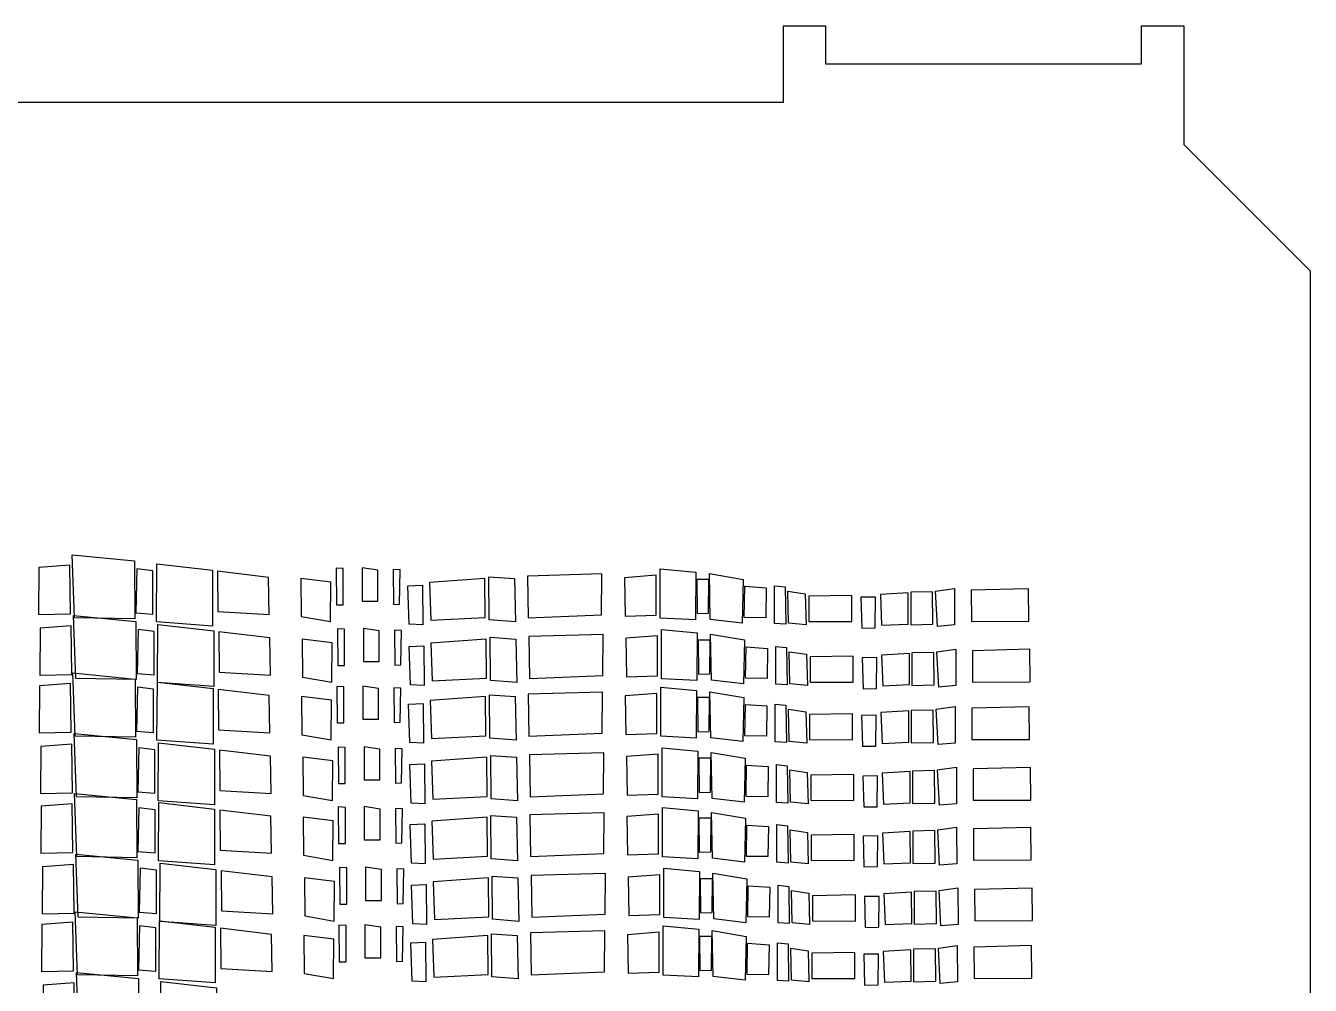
# Model space of a CAD drawing. Extents: x 1 to 156, y 0 to 242.
# Drawn here: x 75.2 to 155.9, y 182.2 to 242.4 of the extents above; entities that cross this region are included whole.
import ezdxf

# ---------------------------------------------------------------- set-up
doc = ezdxf.new("R2010")
doc.units = 0
doc.layers.get('0').update_dxf_attribs({"linetype": 'CONTINUOUS'})

msp = doc.modelspace()

# ---------------------------------------------------------------- linework, layer by layer
at = {"color": 7}
msp.add_lwpolyline([(0.657896, 2.400009), (0.657896, 227.00637), (8.592498, 234.941014), (8.592498, 242.398827), (11.251446, 242.398827), (11.251446, 239.998607), (31.086725, 239.998607), (31.086725, 242.398827), (33.724845, 242.398827), (33.724845, 237.599974), (122.790896, 237.599974), (122.790896, 242.398827), (125.429016, 242.398827), (125.429016, 239.998607), (145.264296, 239.998607), (145.264296, 242.398827), (147.92324, 242.398827), (147.92324, 234.941014), (155.857888, 227.006321), (155.857888, 2.400009)], dxfattribs=at)
for points in [[(78.12761, 209.194062), (82.029448, 208.812358), (82.050648, 205.164985), (78.276042, 205.228585), (78.12761, 209.194062)], [(76.028242, 208.388246), (76.007042, 205.440665), (78.021586, 205.483065), (77.979186, 208.536678), (76.028242, 208.388246)], [(82.177888, 208.303422), (82.114288, 205.546689), (83.195776, 205.461865), (83.195776, 208.17619), (82.177888, 208.303422)], [(83.429016, 208.62151), (86.92796, 208.218598), (86.92796, 204.719665), (83.407824, 204.974137), (83.429016, 208.62151)], [(87.246032, 208.154982), (87.267232, 205.631513), (90.490496, 205.440665), (90.448096, 207.773278), (87.246032, 208.154982)], [(94.689232, 208.345838), (94.710432, 206.055625), (95.134544, 206.055625), (95.134544, 208.32463), (94.689232, 208.345838)], [(96.322064, 208.367038), (96.322064, 206.288886), (97.318736, 206.288886), (97.318736, 208.218598), (96.322064, 208.367038)], [(98.272992, 208.261014), (98.294192, 206.076833), (98.675896, 206.098033), (98.718296, 208.239799), (98.272992, 208.261014)], [(115.038008, 208.307734), (117.287208, 208.097806), (117.257208, 205.098881), (115.038, 205.218833), (115.038008, 208.307734)], [(92.483848, 207.709662), (92.505048, 205.313425), (94.349936, 204.995345), (94.371136, 207.476406), (92.483848, 207.709662)], [(99.20604, 207.243142), (100.117888, 207.285542), (100.139088, 204.783273), (99.290864, 204.825673), (99.20604, 207.243142)], [(100.563208, 207.455198), (100.648032, 205.080161), (104.062136, 205.249809), (104.040936, 207.709662), (100.563208, 207.455198)], [(104.274184, 207.815694), (105.885824, 207.709662), (105.949424, 204.974137), (104.2954, 205.101369), (104.274184, 207.815694)], [(106.712856, 207.858102), (106.755256, 205.228601), (111.35688, 205.419457), (111.37808, 207.985334), (106.712856, 207.858102)], [(112.798872, 207.752078), (112.841272, 205.334633), (114.792192, 205.398233), (114.792192, 207.900502), (112.798872, 207.752078)], [(117.336888, 207.646046), (117.358088, 205.504273), (118.079072, 205.525473), (118.100272, 207.646039), (117.336888, 207.646046)], [(118.126896, 208.007838), (120.256136, 207.647966), (120.196216, 204.888953), (118.186928, 205.128865), (118.126896, 208.007838)], [(120.34612, 207.213126), (121.695632, 207.123158), (121.665632, 205.233833), (120.316112, 205.248793), (120.34612, 207.213126)], [(122.220448, 207.24311), (122.895208, 207.16815), (122.925208, 204.828985), (122.220456, 204.873945), (122.220448, 207.24311)], [(123.060152, 206.91323), (124.13976, 206.748286), (124.19976, 204.783993), (123.105152, 204.888953), (123.060152, 206.91323)], [(124.379688, 206.58335), (124.379688, 205.008913), (127.078728, 204.993953), (127.078728, 206.628366), (124.379688, 206.58335)], [(127.648512, 206.523366), (127.693552, 204.589057), (128.548256, 204.604017), (128.563296, 206.538334), (127.648512, 206.523366)], [(128.863088, 206.703302), (128.938048, 204.768993), (130.617456, 204.843953), (130.602416, 206.808254), (128.863088, 206.703302)], [(130.767416, 206.838254), (130.767416, 204.798985), (132.161928, 204.828985), (132.146888, 206.868254), (130.767416, 206.838254)], [(132.326856, 206.91323), (133.51144, 207.078174), (133.52648, 204.783993), (132.446872, 204.694025), (132.326856, 206.91323)], [(134.561056, 206.973206), (134.576096, 205.008913), (138.189808, 205.023873), (138.174848, 207.063142), (134.561056, 206.973206)], [(78.210562, 205.388337), (82.112408, 205.006633), (82.133608, 201.359265), (78.358994, 201.422865), (78.210562, 205.388337)], [(76.111194, 204.582521), (76.089994, 201.634929), (78.104538, 201.677329), (78.062138, 204.730945), (76.111194, 204.582521)], [(82.260848, 204.497697), (82.197248, 201.740961), (83.278736, 201.656137), (83.278736, 204.370465), (82.260848, 204.497697)], [(83.511976, 204.815785), (87.010912, 204.412873), (87.010912, 200.913945), (83.490776, 201.168409), (83.511976, 204.815785)], [(87.328992, 204.349257), (87.350192, 201.825785), (90.573448, 201.634929), (90.531048, 203.967561), (87.328992, 204.349257)], [(94.772192, 204.540113), (94.793392, 202.249905), (95.217504, 202.249905), (95.217504, 204.518905), (94.772192, 204.540113)], [(96.405008, 204.561313), (96.405008, 202.483161), (97.401696, 202.483161), (97.401696, 204.412873), (96.405008, 204.561313)], [(98.355936, 204.455289), (98.377136, 202.271105), (98.758848, 202.292305), (98.801248, 204.434081), (98.355936, 204.455289)], [(106.795808, 204.052385), (106.838208, 201.422881), (111.43984, 201.613729), (111.46104, 204.179609), (106.795808, 204.052385)], [(112.881816, 203.946353), (112.924216, 201.528905), (114.875144, 201.592505), (114.875144, 204.094777), (112.881816, 203.946353)], [(115.12096, 204.502009), (117.370152, 204.292081), (117.340152, 201.293153), (115.120936, 201.413113), (115.12096, 204.502009)], [(118.209856, 204.202113), (120.339096, 203.842249), (120.279096, 201.083225), (118.269816, 201.323145), (118.209856, 204.202113)], [(92.5668, 203.903945), (92.588, 201.507705), (94.43288, 201.189617), (94.45408, 203.670681), (92.5668, 203.903945)], [(99.288992, 203.437417), (100.200832, 203.479817), (100.222032, 200.977545), (99.373808, 201.019945), (99.288992, 203.437417)], [(100.646152, 203.649473), (100.730976, 201.274441), (104.14508, 201.444081), (104.12388, 203.903945), (100.646152, 203.649473)], [(104.357144, 204.009969), (105.968768, 203.903945), (106.032368, 201.168409), (104.378336, 201.295641), (104.357144, 204.009969)], [(117.419832, 203.840321), (117.441032, 201.698553), (118.162024, 201.719753), (118.183224, 203.840321), (117.419832, 203.840321)], [(120.42908, 203.407401), (121.778576, 203.317433), (121.748576, 201.428105), (120.399048, 201.443065), (120.42908, 203.407401)], [(122.303408, 203.437385), (122.978168, 203.362425), (123.008168, 201.023257), (122.303416, 201.068217), (122.303408, 203.437385)], [(132.409816, 203.107505), (133.594384, 203.272449), (133.609424, 200.978265), (132.529808, 200.888297), (132.409816, 203.107505)], [(134.644016, 203.167481), (134.659056, 201.203185), (138.27276, 201.218145), (138.2578, 203.257425), (134.644016, 203.167481)], [(123.143112, 203.107505), (124.22272, 202.942569), (124.28272, 200.978265), (123.188112, 201.083225), (123.143112, 203.107505)], [(124.462632, 202.777625), (124.462632, 201.203185), (127.161672, 201.188225), (127.161672, 202.822641), (124.462632, 202.777625)], [(127.731472, 202.717649), (127.776512, 200.783337), (128.6312, 200.798297), (128.64624, 202.732609), (127.731472, 202.717649)], [(128.946048, 202.897585), (129.021008, 200.963265), (130.700416, 201.038225), (130.685376, 203.002529), (128.946048, 202.897585)], [(130.85036, 203.032537), (130.85036, 200.993257), (132.244872, 201.023257), (132.229912, 203.062537), (130.85036, 203.032537)], [(78.169082, 201.773161), (82.070928, 201.391465), (82.092128, 197.744089), (78.317514, 197.807689), (78.169082, 201.773161)], [(76.069722, 200.967345), (76.048522, 198.019753), (78.063066, 198.062153), (78.020666, 201.115777), (76.069722, 200.967345)], [(82.219368, 200.882521), (82.155768, 198.125785), (83.237264, 198.040969), (83.237264, 200.755289), (82.219368, 200.882521)], [(83.470504, 201.200609), (86.969432, 200.797705), (86.969432, 197.298769), (83.449296, 197.553233), (83.470504, 201.200609)], [(94.730712, 200.924937), (94.751912, 198.634729), (95.176032, 198.634729), (95.176032, 200.903729), (94.730712, 200.924937)], [(96.363544, 200.946137), (96.363544, 198.867985), (97.360216, 198.867985), (97.360216, 200.797705), (96.363544, 200.946137)], [(98.314472, 200.840113), (98.335672, 198.655929), (98.717376, 198.677129), (98.759776, 200.818897), (98.314472, 200.840113)], [(115.079472, 200.886833), (117.328672, 200.676913), (117.298672, 197.677977), (115.079448, 197.797937), (115.079472, 200.886833)], [(87.287512, 200.734081), (87.308712, 198.210617), (90.531984, 198.019753), (90.489584, 200.352377), (87.287512, 200.734081)], [(92.52532, 200.288769), (92.54652, 197.892521), (94.391408, 197.574441), (94.412608, 200.055505), (92.52532, 200.288769)], [(100.604672, 200.034297), (100.689496, 197.659265), (104.103616, 197.828913), (104.082416, 200.288769), (100.604672, 200.034297)], [(104.315664, 200.394793), (105.927304, 200.288769), (105.990904, 197.553233), (104.336864, 197.680465), (104.315664, 200.394793)], [(106.75432, 200.437209), (106.79672, 197.807697), (111.398344, 197.998561), (111.419544, 200.564433), (106.75432, 200.437209)], [(112.840352, 200.331177), (112.882752, 197.913729), (114.833672, 197.977329), (114.833672, 200.479593), (112.840352, 200.331177)], [(117.378352, 200.225145), (117.399552, 198.083377), (118.120544, 198.104577), (118.141744, 200.225145), (117.378352, 200.225145)], [(118.168376, 200.586945), (120.297616, 200.227073), (120.237616, 197.468049), (118.228336, 197.707969), (118.168376, 200.586945)], [(99.24752, 199.822241), (100.159368, 199.864641), (100.180568, 197.362369), (99.332344, 197.404769), (99.24752, 199.822241)], [(120.387584, 199.792225), (121.737112, 199.702249), (121.707112, 197.812929), (120.3576, 197.827889), (120.387584, 199.792225)], [(122.261928, 199.822209), (122.936688, 199.747249), (122.966688, 197.408081), (122.261936, 197.453121), (122.261928, 199.822209)], [(123.101632, 199.492329), (124.18124, 199.327393), (124.24124, 197.363089), (123.146624, 197.468049), (123.101632, 199.492329)], [(128.904568, 199.282409), (128.979528, 197.348089), (130.658936, 197.423049), (130.643896, 199.387353), (128.904568, 199.282409)], [(130.80888, 199.417353), (130.80888, 197.378081), (132.203392, 197.408081), (132.188352, 199.447345), (130.80888, 199.417353)], [(132.368336, 199.492329), (133.55292, 199.657273), (133.56796, 197.363089), (132.488352, 197.273121), (132.368336, 199.492329)], [(134.602536, 199.552313), (134.617576, 197.588009), (138.231296, 197.603049), (138.216256, 199.642329), (134.602536, 199.552313)], [(124.421152, 199.162441), (124.421152, 197.588009), (127.120192, 197.573049), (127.120192, 199.207473), (124.421152, 199.162441)], [(127.689992, 199.102473), (127.735032, 197.168153), (128.589744, 197.183193), (128.604784, 199.117505), (127.689992, 199.102473)], [(78.252034, 197.967433), (82.15388, 197.585737), (82.17508, 193.938361), (78.400458, 194.001961), (78.252034, 197.967433)], [(76.152674, 197.161625), (76.131474, 194.214033), (78.14601, 194.256433), (78.10361, 197.310049), (76.152674, 197.161625)], [(82.30232, 197.076801), (82.23872, 194.320065), (83.320216, 194.235241), (83.320216, 196.949569), (82.30232, 197.076801)], [(83.553456, 197.394889), (87.052384, 196.991977), (87.052384, 193.493041), (83.532248, 193.747505), (83.553456, 197.394889)], [(87.370472, 196.928361), (87.391672, 194.404889), (90.614928, 194.214033), (90.572528, 196.546657), (87.370472, 196.928361)], [(94.813664, 197.119217), (94.834864, 194.829001), (95.258976, 194.829001), (95.258976, 197.098001), (94.813664, 197.119217)], [(96.446488, 197.140409), (96.446488, 195.062257), (97.443168, 195.062257), (97.443168, 196.991977), (96.446488, 197.140409)], [(98.397416, 197.034385), (98.418616, 194.850201), (98.800312, 194.871401), (98.842712, 197.013169), (98.397416, 197.034385)], [(115.162424, 197.081113), (117.411632, 196.871185), (117.381632, 193.872249), (115.162424, 193.992209), (115.162424, 197.081113)], [(92.608272, 196.483041), (92.629472, 194.086801), (94.474368, 193.768713), (94.495568, 196.249785), (92.608272, 196.483041)], [(99.330472, 196.016513), (100.242312, 196.058913), (100.263512, 193.556649), (99.415288, 193.599049), (99.330472, 196.016513)], [(100.687632, 196.228569), (100.772448, 193.853537), (104.18656, 194.023185), (104.16536, 196.483041), (100.687632, 196.228569)], [(104.398624, 196.589065), (106.010248, 196.483041), (106.073848, 193.747505), (104.419808, 193.874737), (104.398624, 196.589065)], [(106.837272, 196.631481), (106.879672, 194.001977), (111.481296, 194.192833), (111.502496, 196.758713), (106.837272, 196.631481)], [(112.923296, 196.525449), (112.965696, 194.108001), (114.916616, 194.171601), (114.916616, 196.673873), (112.923296, 196.525449)], [(117.461312, 196.419425), (117.482512, 194.277649), (118.203504, 194.298849), (118.224704, 196.419425), (117.461312, 196.419425)], [(118.251336, 196.781209), (120.380576, 196.421345), (120.320576, 193.662329), (118.31128, 193.902241), (118.251336, 196.781209)], [(120.470544, 195.986505), (121.820056, 195.896529), (121.790056, 194.007209), (120.440544, 194.022249), (120.470544, 195.986505)], [(122.344888, 196.016489), (123.019632, 195.941529), (123.049632, 193.602361), (122.344888, 193.647321), (122.344888, 196.016489)], [(123.184576, 195.686609), (124.2642, 195.521665), (124.3242, 193.557361), (123.229576, 193.662329), (123.184576, 195.686609)], [(124.504112, 195.356721), (124.504112, 193.782281), (127.203152, 193.767321), (127.203152, 195.401745), (124.504112, 195.356721)], [(127.772952, 195.296745), (127.817992, 193.362433), (128.67268, 193.377473), (128.68772, 195.311777), (127.772952, 195.296745)], [(128.987512, 195.476681), (129.062472, 193.542361), (130.741872, 193.617321), (130.726832, 195.581625), (128.987512, 195.476681)], [(130.89184, 195.611641), (130.89184, 193.572353), (132.286336, 193.602353), (132.271296, 195.641625), (130.89184, 195.611641)], [(132.451296, 195.686609), (133.635864, 195.851545), (133.650904, 193.557361), (132.571296, 193.467393), (132.451296, 195.686609)], [(134.685496, 195.746585), (134.700536, 193.782281), (138.314256, 193.797321), (138.299216, 195.836601), (134.685496, 195.746585)], [(78.268306, 194.207625), (82.170144, 193.825921), (82.191344, 190.178545), (78.416738, 190.242145), (78.268306, 194.207625)], [(83.56972, 193.635065), (87.068656, 193.232161), (87.068656, 189.733225), (83.548512, 189.987689), (83.56972, 193.635065)], [(76.168938, 193.401809), (76.147738, 190.454217), (78.162282, 190.496617), (78.119882, 193.550233), (76.168938, 193.401809)], [(82.318592, 193.316985), (82.254992, 190.560249), (83.33648, 190.475425), (83.33648, 193.189745), (82.318592, 193.316985)], [(87.386736, 193.168545), (87.407936, 190.645073), (90.6312, 190.454217), (90.5888, 192.786841), (87.386736, 193.168545)], [(94.829928, 193.359393), (94.851128, 191.069185), (95.275248, 191.069185), (95.275248, 193.338185), (94.829928, 193.359393)], [(96.46276, 193.380601), (96.46276, 191.302449), (97.459432, 191.302449), (97.459432, 193.232161), (96.46276, 193.380601)], [(98.413688, 193.274577), (98.434888, 191.090393), (98.816584, 191.111593), (98.858984, 193.253361), (98.413688, 193.274577)], [(104.414896, 192.829249), (106.02652, 192.723225), (106.09012, 189.987689), (104.436072, 190.114921), (104.414896, 192.829249)], [(106.853544, 192.871665), (106.895944, 190.242161), (111.497568, 190.433017), (111.518768, 192.998897), (106.853544, 192.871665)], [(112.939576, 192.765633), (112.981976, 190.348193), (114.932896, 190.411793), (114.932896, 192.914065), (112.939576, 192.765633)], [(115.178696, 193.321289), (117.427904, 193.111377), (117.397904, 190.112433), (115.178696, 190.232393), (115.178696, 193.321289)], [(118.267608, 193.021401), (120.396848, 192.661521), (120.336848, 189.902513), (118.32756, 190.142425), (118.267608, 193.021401)], [(92.624544, 192.723225), (92.645744, 190.326977), (94.49064, 190.008897), (94.51184, 192.489961), (92.624544, 192.723225)], [(99.346744, 192.256697), (100.258584, 192.299097), (100.279784, 189.796833), (99.431552, 189.839233), (99.346744, 192.256697)], [(100.703896, 192.468753), (100.788712, 190.093729), (104.20284, 190.263369), (104.18164, 192.723225), (100.703896, 192.468753)], [(117.477584, 192.659609), (117.498784, 190.517833), (118.219776, 190.539033), (118.240976, 192.659609), (117.477584, 192.659609)], [(120.4868, 192.226689), (121.836328, 192.136713), (121.806328, 190.247385), (120.456816, 190.262425), (120.4868, 192.226689)], [(122.361144, 192.256673), (123.035912, 192.181713), (123.065912, 189.842545), (122.361152, 189.887585), (122.361144, 192.256673)], [(132.467552, 191.926785), (133.652136, 192.091729), (133.667176, 189.797553), (132.58756, 189.707577), (132.467552, 191.926785)], [(134.701768, 191.986761), (134.716808, 190.022465), (138.330536, 190.037505), (138.315496, 192.076785), (134.701768, 191.986761)], [(123.200848, 191.926785), (124.280472, 191.761849), (124.340472, 189.797553), (123.24584, 189.902513), (123.200848, 191.926785)], [(124.520384, 191.596905), (124.520384, 190.022465), (127.219424, 190.007505), (127.219424, 191.641929), (124.520384, 191.596905)], [(127.789208, 191.536929), (127.834248, 189.602617), (128.688944, 189.617657), (128.703984, 191.551961), (127.789208, 191.536929)], [(129.003784, 191.716865), (129.078744, 189.782553), (130.758152, 189.857513), (130.743112, 191.821817), (129.003784, 191.716865)], [(130.908112, 191.851817), (130.908112, 189.812545), (132.302608, 189.842545), (132.287568, 191.881809), (130.908112, 191.851817)], [(78.351258, 190.401897), (82.253096, 190.020193), (82.274296, 186.372817), (78.499682, 186.436417), (78.351258, 190.401897)], [(76.25189, 189.596081), (76.23069, 186.648489), (78.245234, 186.690889), (78.202834, 189.744513), (76.25189, 189.596081)], [(83.652672, 189.829345), (87.1516, 189.426441), (87.1516, 185.927497), (83.631472, 186.181969), (83.652672, 189.829345)], [(94.912872, 189.553673), (94.934072, 187.263457), (95.358192, 187.263457), (95.358192, 189.532465), (94.912872, 189.553673)], [(96.54572, 189.574873), (96.54572, 187.496721), (97.542384, 187.496721), (97.542384, 189.426441), (96.54572, 189.574873)], [(82.401536, 189.511257), (82.337936, 186.754521), (83.419424, 186.669705), (83.419424, 189.384033), (82.401536, 189.511257)], [(87.469688, 189.362817), (87.490888, 186.839345), (90.714152, 186.648489), (90.671752, 188.981113), (87.469688, 189.362817)], [(92.707488, 188.917497), (92.728688, 186.521257), (94.573576, 186.203169), (94.594776, 188.684233), (92.707488, 188.917497)], [(98.496632, 189.468849), (98.517832, 187.284665), (98.899536, 187.305865), (98.941936, 189.447641), (98.496632, 189.468849)], [(100.786848, 188.663033), (100.871672, 186.288001), (104.285784, 186.457641), (104.264584, 188.917497), (100.786848, 188.663033)], [(104.49784, 189.023521), (106.109464, 188.917497), (106.173064, 186.181969), (104.519024, 186.309201), (104.49784, 189.023521)], [(106.936488, 189.065937), (106.978888, 186.436425), (111.580512, 186.627289), (111.601712, 189.193169), (106.936488, 189.065937)], [(113.022528, 188.959905), (113.064928, 186.542457), (115.01584, 186.606057), (115.01584, 189.108329), (113.022528, 188.959905)], [(115.26164, 189.515569), (117.510848, 189.305649), (117.480848, 186.306713), (115.26164, 186.426665), (115.26164, 189.515569)], [(117.560528, 188.853881), (117.581728, 186.712113), (118.30272, 186.733313), (118.32392, 188.853881), (117.560528, 188.853881)], [(118.35056, 189.215673), (120.479792, 188.855801), (120.419792, 186.096785), (118.410504, 186.336697), (118.35056, 189.215673)], [(99.429688, 188.450969), (100.341528, 188.493369), (100.362728, 185.991105), (99.514504, 186.033505), (99.429688, 188.450969)], [(120.56976, 188.420961), (121.919288, 188.330985), (121.889288, 186.441657), (120.539776, 186.456697), (120.56976, 188.420961)], [(122.444104, 188.450953), (123.118856, 188.375993), (123.148856, 186.036817), (122.444112, 186.081857), (122.444104, 188.450953)], [(123.283792, 188.121065), (124.363416, 187.956121), (124.423416, 185.991825), (123.3288, 186.096785), (123.283792, 188.121065)], [(129.086728, 187.911137), (129.161688, 185.976825), (130.841096, 186.051785), (130.826056, 188.016081), (129.086728, 187.911137)], [(130.991064, 188.046089), (130.991064, 186.006817), (132.385568, 186.036817), (132.370528, 188.076089), (130.991064, 188.046089)], [(132.550512, 188.121065), (133.73508, 188.286001), (133.75012, 185.991825), (132.670512, 185.901849), (132.550512, 188.121065)], [(134.784712, 188.181041), (134.799752, 186.216745), (138.413472, 186.231785), (138.398432, 188.271057), (134.784712, 188.181041)], [(124.603336, 187.791185), (124.603336, 186.216745), (127.302368, 186.201705), (127.302368, 187.836129), (124.603336, 187.791185)], [(127.872168, 187.731201), (127.917208, 185.796889), (128.771896, 185.811929), (128.786936, 187.746241), (127.872168, 187.731201)], [(78.30977, 186.786721), (82.211624, 186.405017), (82.232824, 182.757649), (78.458218, 182.821249), (78.30977, 186.786721)], [(76.210418, 185.980905), (76.189218, 183.033321), (78.203754, 183.075721), (78.161354, 186.129329), (76.210418, 185.980905)], [(82.360064, 185.896073), (82.296464, 183.139345), (83.37796, 183.054513), (83.37796, 185.768849), (82.360064, 185.896073)], [(83.611192, 186.214169), (87.110128, 185.811257), (87.110128, 182.312329), (83.589992, 182.566793), (83.611192, 186.214169)], [(87.428216, 185.747633), (87.449416, 183.224161), (90.67268, 183.033321), (90.63028, 185.365929), (87.428216, 185.747633)], [(94.871392, 185.938497), (94.892592, 183.648281), (95.316712, 183.648281), (95.316712, 185.917289), (94.871392, 185.938497)], [(96.50424, 185.959697), (96.50424, 183.881553), (97.500904, 183.881553), (97.500904, 185.811257), (96.50424, 185.959697)], [(98.455152, 185.853665), (98.476352, 183.669489), (98.858056, 183.690689), (98.900456, 185.832449), (98.455152, 185.853665)], [(106.895024, 185.450761), (106.937424, 182.821265), (111.539056, 183.012105), (111.560256, 185.577993), (106.895024, 185.450761)], [(115.220176, 185.900393), (117.469368, 185.690457), (117.439368, 182.691537), (115.22016, 182.811481), (115.220176, 185.900393)], [(118.309072, 185.600505), (120.438312, 185.240625), (120.378312, 182.481609), (118.369032, 182.721521), (118.309072, 185.600505)], [(92.666016, 185.302321), (92.687216, 182.906073), (94.532112, 182.587993), (94.553312, 185.069049), (92.666016, 185.302321)], [(99.388208, 184.835801), (100.300048, 184.878201), (100.321248, 182.375921), (99.473016, 182.418321), (99.388208, 184.835801)], [(100.745376, 185.047857), (100.830192, 182.672825), (104.244312, 182.842465), (104.223112, 185.302321), (100.745376, 185.047857)], [(104.45636, 185.408345), (106.068, 185.302321), (106.1316, 182.566793), (104.47756, 182.694025), (104.45636, 185.408345)], [(112.981048, 185.344737), (113.023448, 182.927289), (114.97436, 182.990889), (114.97436, 185.493161), (112.981048, 185.344737)], [(117.519064, 185.238705), (117.540264, 183.096921), (118.261256, 183.118121), (118.282456, 185.238689), (117.519064, 185.238705)], [(120.52828, 184.805785), (121.877808, 184.715817), (121.847808, 182.826473), (120.498288, 182.841513), (120.52828, 184.805785)], [(122.402608, 184.835777), (123.077384, 184.760817), (123.107384, 182.421641), (122.402624, 182.466681), (122.402608, 184.835777)], [(123.242312, 184.505889), (124.321936, 184.340945), (124.381856, 182.376649), (123.287248, 182.481609), (123.242312, 184.505889)], [(124.561848, 184.176001), (124.561848, 182.601569), (127.260904, 182.586529), (127.260904, 184.220945), (124.561848, 184.176001)], [(127.830688, 184.116025), (127.875728, 182.181721), (128.73044, 182.196761), (128.74548, 184.131081), (127.830688, 184.116025)], [(129.045264, 184.295961), (129.120224, 182.361657), (130.799624, 182.436617), (130.784584, 184.400913), (129.045264, 184.295961)], [(130.949584, 184.430913), (130.949584, 182.391641), (132.344088, 182.421641), (132.329128, 184.460921), (130.949584, 184.430913)], [(132.509032, 184.505889), (133.693616, 184.670833), (133.708656, 182.376649), (132.62904, 182.286681), (132.509032, 184.505889)], [(134.743232, 184.565865), (134.758272, 182.601569), (138.371984, 182.616609), (138.356944, 184.655873), (134.743232, 184.565865)], [(76.29337, 182.175177), (76.27217, 179.227593), (78.286714, 179.269993), (78.244314, 182.323609), (76.29337, 182.175177)], [(78.392722, 182.980993), (82.294568, 182.599289), (82.315768, 178.951905), (78.541162, 179.015505), (78.392722, 182.980993)], [(83.694144, 182.408441), (87.19308, 182.005529), (87.19308, 178.506601), (83.672944, 178.761057), (83.694144, 182.408441)]]:
    msp.add_lwpolyline(points, close=True, dxfattribs=at)

doc.saveas('drawing.dxf')
